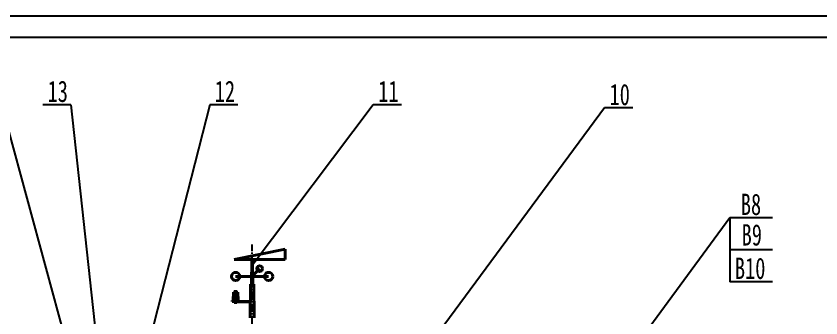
# Model space of a CAD drawing. Header units: millimetres. Extents: x 1593 to 2782, y 465 to 1306.
# Drawn here: x 2173.4 to 2550.5, y 1164.9 to 1306.5 of the extents above; entities that cross this region are included whole.
import ezdxf

# ---------------------------------------------------------------- set-up
doc = ezdxf.new("R2010")
doc.units = ezdxf.units.MM
doc.header["$LTSCALE"] = 0.2
doc.linetypes.add('ACAD_ISO10W100', pattern=[18, 12, -3, 0, -3])
doc.linetypes.add('CENTER2', pattern=[28.575, 19.05, -3.175, 3.175, -3.175])
for name, color, linetype in [('尺寸线', 4, 'Continuous'), ('点划线', 1, 'ACAD_ISO10W100'), ('细实线', 2, 'Continuous')]:
    doc.layers.add(name, color=color, linetype=linetype)
doc.layers.add('粗实线', color=7, linetype='Continuous', lineweight=40)
doc.styles.add('标准', font='', dxfattribs={"width": 0.7})
doc.styles.get('标准').set_extended_font_data('SimSun')

msp = doc.modelspace()

# ---------------------------------------------------------------- linework, layer by layer
at = {"color": 7}
msp.add_line((2771.597, 1296.483), (1617.597, 1296.483), dxfattribs=at)
at = {"layer": '尺寸线', "color": 7}
for p, q in [((2166.557, 1264.913), (2211.663, 1098.437)), ((2199.036, 1264.913), (2185.87, 1264.913)), ((2199.036, 1264.913), (2217.753, 1092.217)), ((2264.184, 1264.913), (2220.36, 1092.954)), ((2277.351, 1264.913), (2264.184, 1264.913)), ((2340.791, 1264.913), (2284.005, 1189.484)), ((2449.194, 1263.427), (2308.718, 1073.271)), ((2353.957, 1264.913), (2340.791, 1264.913)), ((2462.361, 1263.427), (2449.194, 1263.427)), ((2507.94, 1211.901), (2385.658, 1045.784)), ((2527.808, 1211.901), (2507.94, 1211.901)), ((2507.94, 1211.901), (2507.94, 1181.901)), ((2527.808, 1196.901), (2507.94, 1196.901)), ((2527.808, 1181.901), (2507.94, 1181.901))]:
    msp.add_line(p, q, dxfattribs=at)
at = {"layer": '点划线', "color": 7, "linetype": 'CENTER2'}
msp.add_line((2284.005, 1156.274), (2284.005, 1199.323), dxfattribs=at)
at = {"layer": '粗实线', "color": 7}
for p, q in [((2299.461, 1197.096), (2275.539, 1192.312)), ((2299.461, 1192.266), (2299.461, 1197.096)), ((2275.539, 1192.266), (2299.461, 1192.266)), ((2283.65, 1180.763), (2283.812, 1192.266)), ((2284.361, 1180.763), (2284.198, 1192.266)), ((2284.005, 1184.345), (2287.543, 1188)), ((2276.277, 1184.345), (2291.733, 1184.345)), ((2283.039, 1164.896), (2283.263, 1180.769)), ((2283.263, 1180.763), (2284.747, 1180.763)), ((2284.971, 1164.896), (2284.747, 1180.769)), ((2275.311, 1176.936), (2275.118, 1173.072)), ((2275.309, 1176.936), (2277.243, 1176.936)), ((2276.277, 1171.436), (2276.277, 1177.982)), ((2277.243, 1176.936), (2277.436, 1173.072)), ((2274.731, 1173.072), (2277.823, 1173.072)), ((2274.731, 1173.072), (2274.731, 1172.589)), ((2277.823, 1173.072), (2277.823, 1172.589)), ((2274.731, 1172.589), (2283.148, 1172.589)), ((2275.734, 1172.592), (2275.734, 1172.493)), ((2275.734, 1172.493), (2283.146, 1172.493))]:
    msp.add_line(p, q, dxfattribs=at)
for centre, radius in [((2287.543, 1188), 1.337), ((2276.277, 1184.345), 1.932), ((2291.733, 1184.345), 1.932)]:
    msp.add_circle(centre, radius, dxfattribs=at)
at = {"layer": '细实线', "color": 7}
msp.add_line((2781.597, 1306.483), (1592.597, 1306.483), dxfattribs=at)

# ---------------------------------------------------------------- texts
at = {"layer": '尺寸线', "color": 7, "style": '标准', "width": 0.7}
for s, p in [('13', (2188.174, 1266.182)), ('12', (2266.488, 1266.182)), ('11', (2343.095, 1266.182)), ('10', (2451.498, 1264.697)), ('B8', (2513.019, 1213.17)), ('B9', (2513.398, 1198.853)), ('B10', (2510.244, 1183.17))]:
    msp.add_text(s, height=10, dxfattribs=at).set_placement(p)

doc.saveas('drawing.dxf')
